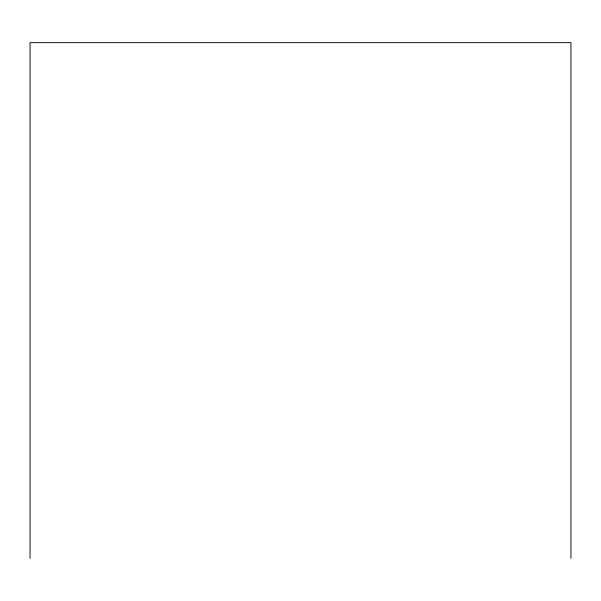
<?xml version="1.0" encoding="UTF-8"?>
<svg xmlns="http://www.w3.org/2000/svg" width="601" height="601" viewBox="0 0 601 601"><rect width="100%" height="100%" fill="white"/><g stroke="black" fill="none" stroke-linecap="round" stroke-linejoin="round"><path stroke-width="0.9" d="M570.95 558.337L570.95 42.663L30.05 42.663L30.05 558.337"/></g></svg>
